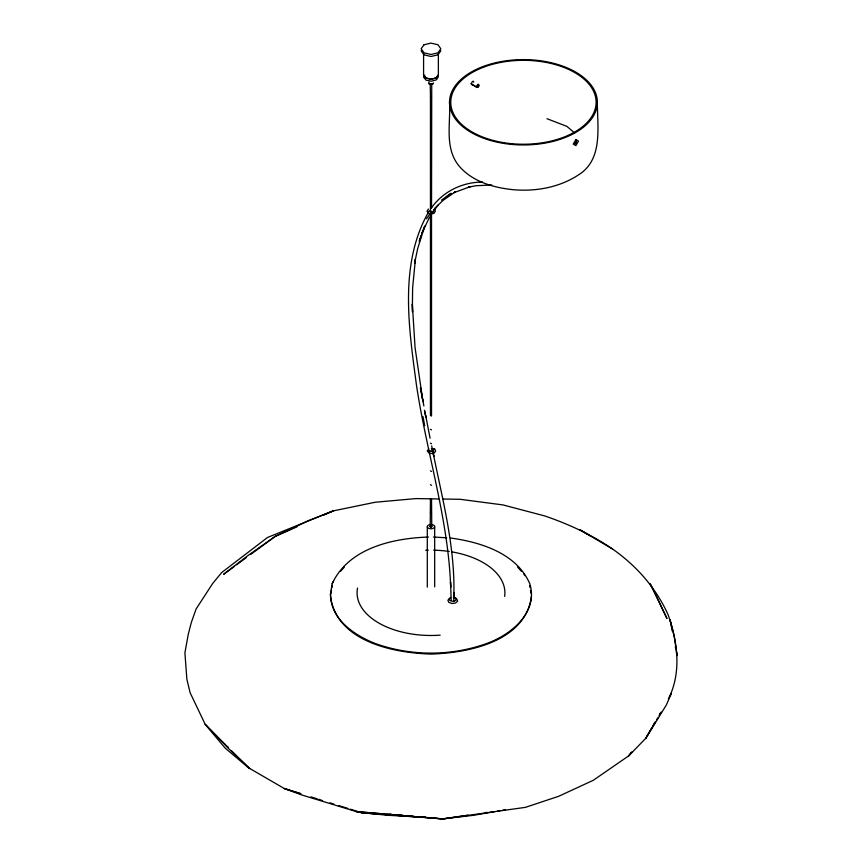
<?xml version="1.0" encoding="UTF-8"?>
<svg xmlns="http://www.w3.org/2000/svg" width="862" height="862" viewBox="0 0 862 862"><rect width="100%" height="100%" fill="white"/><g stroke="black" fill="none" stroke-linecap="round" stroke-linejoin="round"><path stroke-width="1.29" d="M431.528 208.076L431.733 84.282M430.213 526.65L430.44 498.57L431.528 499.195L431.754 526.65L430.213 526.65L431.754 526.65M450.632 538.017C480.953 542.23 516.564 553.275 529.785 583.714C538.685 612.246 510.929 634.82 486.955 643.418C451.128 656.338 410.84 656.338 375.013 643.418C353.786 635.057 328.799 617.871 330.728 592.226M330.243 595.06L332.182 583.714L333.616 580.988M330.965 593.218L331.45 590.395M331.935 587.561L332.258 585.675M531.477 596.051C525.68 641.457 468.788 652.976 430.978 654.075C393.18 652.976 336.288 641.457 330.48 596.051M475.102 85.931L471.557 84.519L471.18 83.668L472.484 81.405L473.41 81.319L473.788 82.159M476.406 86.685L477.71 84.422L478.636 84.336L478.636 86.469L476.783 87.536L471.18 83.668M576.376 143.329L576.376 141.314L574.868 143.189L575.374 143.911L575.945 143.07M429.567 217.084L421.895 233.279L424.794 226.016L417.714 248.428L414.557 263.46L415.409 259.171L412.618 288.016L412.381 308.758L412.51 311.785L412.348 304.006L415.053 347.58L422.983 401.638L420.44 387.695L423.888 405.959M332.182 583.714C348.604 548.06 392.749 538.222 428.522 537.048M668.406 698.91C681.767 672.662 677.651 641.436 668.072 614.649C655.907 587.819 636.512 565.806 612.473 548.965C591.634 534.677 568.737 524.182 544.903 515.982L502.999 504.927L460.071 499.292L442.68 499.023M651.769 727.84L645.886 738.174L628.775 755.812L593.347 780.261L558.662 796.294L525.411 807.36L442.82 818.9L356.351 811.616L301.668 794.936L284.277 788.514L248.493 767.762L225.165 748.108L205.199 724.371L190.103 692.692L186.849 679.127L184.91 652.782L188.239 634.464L191.235 622.752L196.105 608.971L212.742 583.412L221.653 572.573L267.543 537.457L333.228 510.897L375.239 502.244L415.937 498.592L438.672 498.958M653.073 725.535L655.034 722.097M669.408 696.83L671.369 693.382L666.423 704.868L645.886 738.174L655.098 722.399M656.413 720.147L657.728 717.895M659.053 715.643L660.367 713.391M424.847 75.134L423.608 77.192L426.054 80.134L431.388 81.211L436.484 79.8L438.359 76.718M429.147 82.041L428.522 83.064L429.341 84.045L432.821 83.937L433.446 82.903M438.359 74.703L436.484 77.785L431.388 79.196L426.054 78.119L423.608 75.177M426.474 218.808L431.776 211.168M429.244 210.802C398.61 263.33 408.868 327.905 416.475 385.195C426.561 452.755 448.348 518.612 450.686 587.248L450.524 581.958L451.171 600.06M431.496 214.056L438.015 205.156L437.153 205.986L443.262 200.232L455.276 191.892L454.058 192.603L470.35 186.634L468.249 187.162L476.093 185.729L491.793 184.964M428.436 209.024L426.981 211.244L429.222 213.819L433.898 213.464L435.353 211.244L434.394 209.412M428.737 448.746L427.283 450.966L429.524 453.531L434.2 453.175L435.655 450.966L434.696 449.134L431.474 448.542M433.823 210.188L435.86 207.139L433.963 209.875M659.667 714.21L661.165 712.066M440.838 50.804L437.95 54.823L430.978 56.493L424.018 54.823L421.13 50.804M631.103 752.612L628.775 755.812L631.889 751.847M431.463 207.925C442.82 191.579 462.506 182.044 482.3 182.097L479.541 182.281M340.458 571.334L344.326 567.153M450.61 597.431L449.113 598.821L449.748 600.405L452.151 601.267L454.91 600.9L456.407 599.51L455.761 597.926L453.369 597.064M449.889 598.357L447.895 600.211L448.746 602.333L451.947 603.486L455.621 602.991L457.625 601.137L456.763 599.015L453.563 597.872M441.473 200.146L451.16 193.293L446.311 196.719M234.399 566.388L223.657 574.275L247.814 555.667L275.215 536.39L308.596 520.573L333.228 510.897L323.562 515.142M236.544 564.804L246.209 557.703M250.508 554.546L275.215 536.39L296.97 526.833M494.756 811.605L473.604 815.312L442.82 818.9L361.749 812.737L356.351 811.616L384.29 813.965M497.406 811.142L500.046 810.679M502.697 810.215L505.337 809.752M462.754 815.905L442.82 818.9L417.542 816.767M465.415 815.506L468.077 815.107M484.918 812.683L487.181 812.403M471.557 84.519L472.484 84.422M429.341 84.045L432.821 83.937M430.073 451.763L429.47 451.235L433.09 451.257L432.864 450.158M429.168 211.524L433.349 211.599M429.47 451.235L433.651 451.311M397.436 815.204L402.683 815.344M433.435 537.048L446.71 537.802M425.656 817.435L388.363 815.312L361.749 812.737L350.306 809.17M428.317 817.585L430.978 817.736M431.453 448.93L434.696 449.134L433.478 448.919M361.749 812.737L403.028 815.721M405.69 815.915L413.674 816.486M417.671 816.777L425.656 817.348M386.952 814.191L393.6 814.752L389.635 814.127M396.261 814.978L402.91 815.538M406.907 815.872L413.555 816.433M310.87 796.876L317.302 798.848M329.952 802.824L333.766 804.009M338.852 805.604L347.785 808.373M547.014 118.708L566.991 126.423L574.62 133.007M318.897 799.268L322.636 800.712M430.44 470.878L431.528 471.439M430.44 443.154L431.528 443.747M430.44 484.724L431.528 485.317M430.44 429.287L431.528 429.89M430.235 84.217L430.44 96.555L431.528 97.18M430.44 512.459L431.528 513.084M224.96 744.186L205.199 724.371L228.236 748.248L249.894 768.592M590.233 535.819L579.695 529.624L612.473 548.965M228.473 747.451L224.777 744.175M231.544 750.78L248.493 767.762M517.642 567.153L521.51 571.334M523.827 573.844L524.786 575.654M430.095 438.241L425.602 415.096M431.7 445.945L433.845 456.418L433.22 453.455C442.831 500.919 455.567 548.76 453.778 597.528L453.778 592.679L453.778 601.568M672.306 631.275L670.043 619.746L674.289 636.738L677.09 655.605L676.336 651.758M675.323 646.64L675.83 649.205M422.994 416.605L424.707 425.742M529.71 585.675L530.033 587.561M530.518 590.395L531.003 593.218M597.344 102.276C597.323 127.059 603.475 159.826 578.003 175.212C559.395 187.313 536.498 191.472 514.582 189.823C494.616 188.002 473.313 182.194 459.597 166.646C444.081 148.576 450.761 123.848 449.533 102.276M438.37 53.487L438.37 74.94L436.204 77.957L430.978 79.207L425.753 77.957L423.587 74.94L423.587 53.487M434.674 526.52L434.674 586.839M431.528 213.119L431.528 416.044L430.44 415.419L430.44 215.015M430.44 96.555L430.44 211.233M427.293 526.779L427.293 587.108M440.202 635.154A73.906 42.669 0 0 1 357.536 588.046M425.72 550.258A73.906 42.669 0 0 1 428.349 550.171M433.608 550.171A73.906 42.669 0 0 1 449.253 551.475M451.807 551.874A73.906 42.669 0 0 1 504.636 596.407M431.711 524.559A3.696 2.133 0 0 1 433.952 527.921A3.696 2.133 0 0 1 427.735 527.673A3.696 2.133 0 0 1 430.752 524.516M420.268 238.311L419.266 241.371L421.41 235.046L420.268 238.311M477.968 84.875L476.923 86.685L477.968 87.288L479.013 85.478L477.968 84.875M575.881 139.59L573.262 144.116L575.881 145.624L578.488 141.099L575.881 139.59M424.018 44.77L421.13 48.789L424.018 52.808L430.978 54.478L437.95 52.808L440.838 48.789L437.95 44.77L430.978 43.1L424.018 44.77M431.528 526.337L430.44 526.337L430.44 526.962L431.528 526.962L431.528 526.337M300.784 793.686L284.277 788.514L300.741 793.686M655.142 593.39L650.196 583.833L666.962 618.485L655.142 593.39M425.882 417.24L424.513 410.398L425.882 417.24M487.105 138.62A72.677 41.958 0 0 0 596.116 102.276A72.677 41.958 0 0 0 487.105 65.943A72.677 41.958 0 0 0 487.105 138.62M474.703 134.364A73.906 42.669 0 0 0 595.933 110.605A73.906 42.669 0 0 0 499.68 61.87A73.906 42.669 0 0 0 474.703 134.364"/></g></svg>
